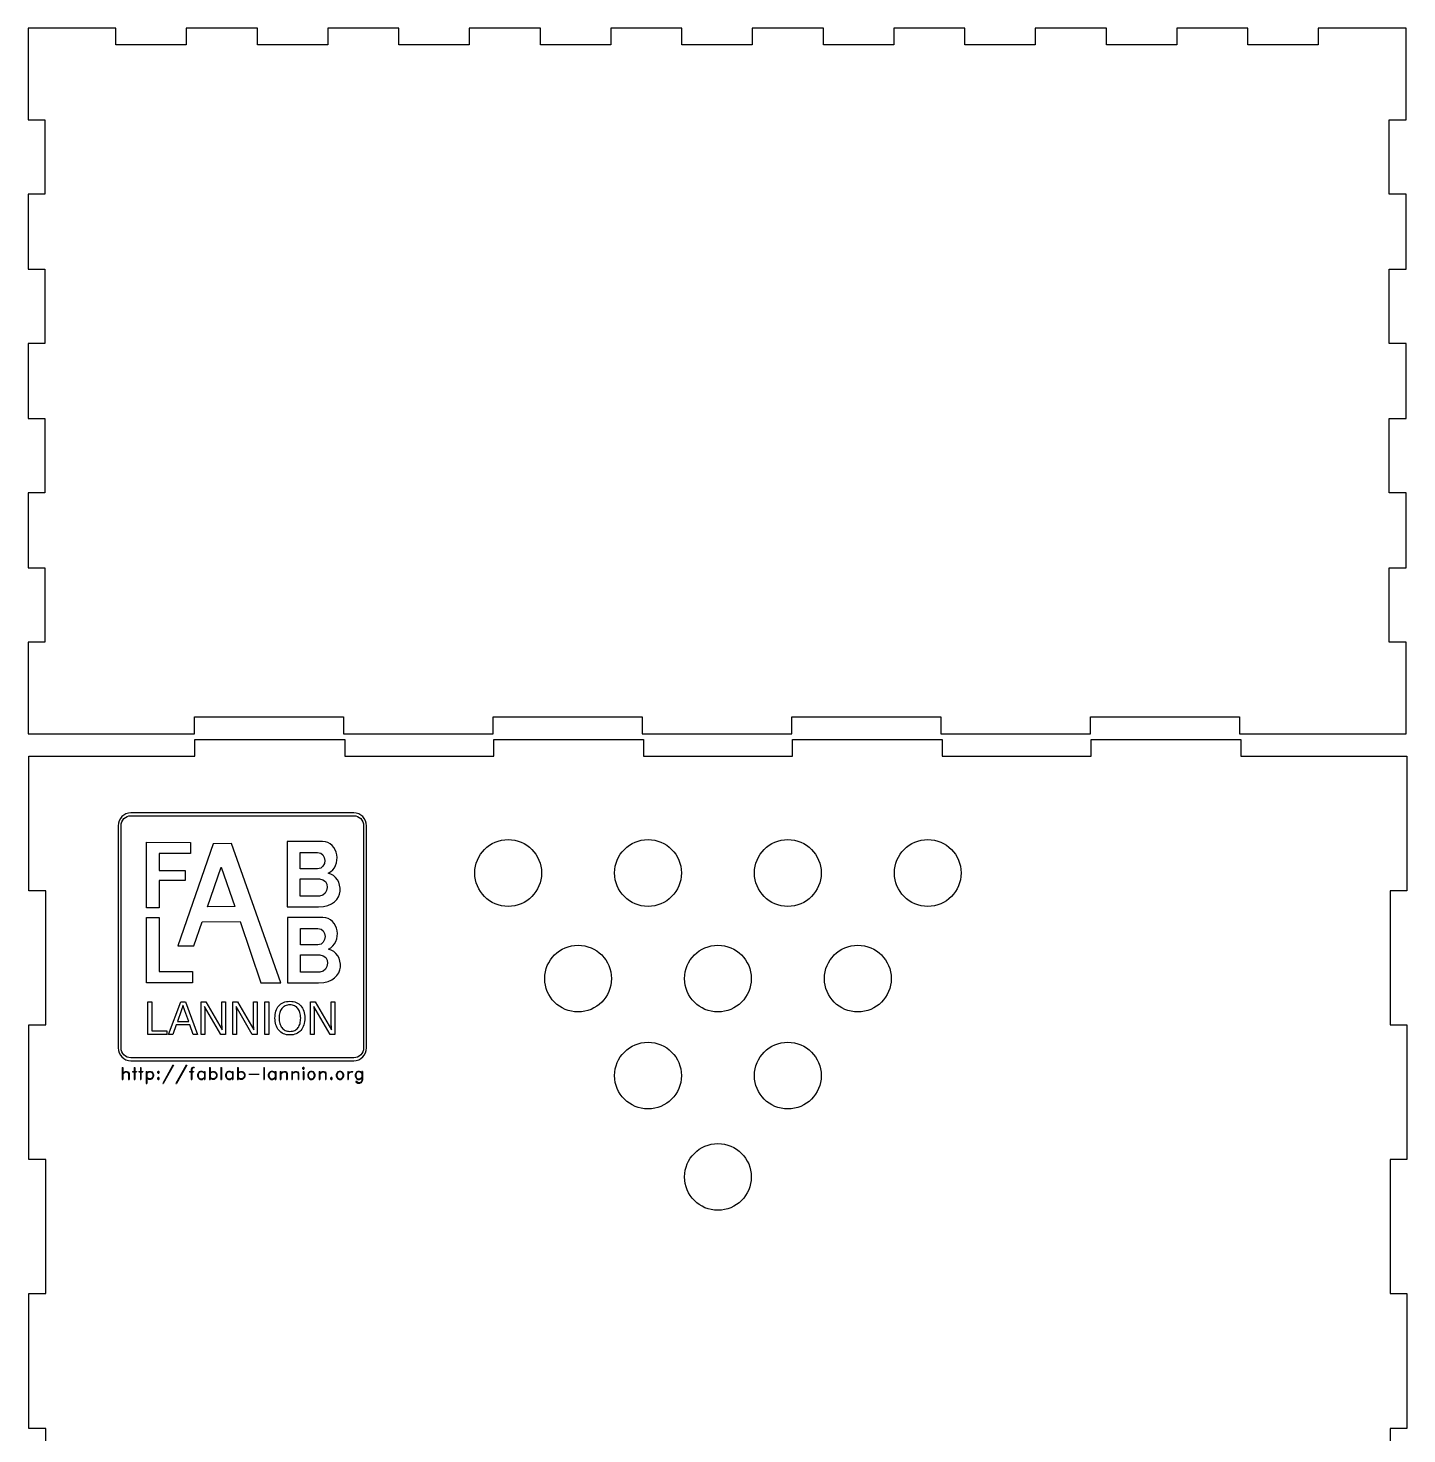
# Model space of a CAD drawing. Extents: x 15 to 1272, y 33 to 870.
# Drawn here: x 861.6 to 1271.8, y 449.9 to 868.3 of the extents above; entities that cross this region are included whole.
import ezdxf

# ---------------------------------------------------------------- set-up
doc = ezdxf.new("R2010")
doc.units = 0
doc.layers.add('Decoration', color=7, linetype='CONTINUOUS')
doc.layers.add('Plan', color=7, linetype='CONTINUOUS')

msp = doc.modelspace()

# ---------------------------------------------------------------- linework, layer by layer
at = {"layer": 'Decoration', "color": 1}
for p, q in [((958.455256, 634.706059), (892.181294, 634.706059)), ((892.181294, 633.862158), (958.455256, 633.862158)), ((892.181294, 633.862158), (892.181294, 633.862158)), ((888.375301, 630.900059), (888.375301, 564.765765)), ((889.219203, 564.765765), (889.219203, 630.900059)), ((961.417206, 630.900059), (961.417206, 564.765765)), ((962.261192, 564.765765), (962.261192, 630.900059)), ((896.78033, 625.956464), (909.852976, 625.937584)), ((896.78033, 606.473728), (896.78033, 625.956464)), ((916.646941, 625.541585), (906.153975, 595.131726)), ((909.852976, 625.937584), (909.862847, 622.601209)), ((922.117028, 625.5547), (916.646941, 625.541585)), ((922.117028, 625.551235), (922.117028, 625.5547)), ((936.803873, 584.128819), (922.117028, 625.551235)), ((938.678591, 626.219546), (938.702297, 606.74675)), ((949.149317, 626.21874), (938.678591, 626.219546)), ((900.586937, 622.62009), (900.577066, 617.610932)), ((909.862847, 622.601209), (900.586937, 622.62009)), ((942.497479, 622.949967), (947.704565, 622.953249)), ((942.497479, 618.081793), (942.497479, 622.949967)), ((900.577066, 617.610932), (908.321187, 617.601079)), ((908.321187, 617.601079), (908.321187, 614.537306)), ((914.979233, 606.792367), (919.021812, 618.508905)), ((919.021812, 618.508992), (923.080817, 606.812066)), ((919.021812, 618.508905), (919.021812, 618.508992)), ((942.494206, 609.960445), (942.513962, 615.08186)), ((947.704565, 618.081793), (942.497479, 618.081793)), ((942.513962, 615.08186), (948.30646, 615.08186)), ((908.321187, 614.537306), (900.586492, 614.537306)), ((900.586492, 614.537306), (900.586492, 606.473728)), ((923.080817, 606.812066), (914.979233, 606.792367)), ((938.702297, 606.74675), (947.932205, 606.755788)), ((948.30646, 609.960445), (942.494206, 609.960445)), ((896.770459, 603.598454), (900.529857, 603.598454)), ((896.77997, 584.153725), (896.770459, 603.598454)), ((900.586492, 606.473728), (896.78033, 606.473728)), ((900.529857, 603.598454), (900.529857, 587.47122)), ((949.2407, 603.608324), (938.77099, 603.6083)), ((938.77099, 603.6083), (938.793849, 584.135409)), ((910.88735, 595.131726), (913.38383, 602.322194)), ((913.38383, 602.322194), (924.630103, 602.348441)), ((924.630103, 602.348441), (930.791043, 584.13869)), ((942.58988, 600.338722), (947.796795, 600.342004)), ((942.58988, 595.470526), (942.58988, 600.338722)), ((906.153975, 595.131726), (910.88735, 595.131726)), ((947.796795, 595.470526), (942.58988, 595.470526)), ((942.586606, 587.349187), (942.606305, 592.470702)), ((942.606305, 592.470702), (948.39886, 592.470702)), ((900.529857, 587.47122), (910.491794, 587.47122)), ((910.491794, 587.47122), (910.491794, 584.153725)), ((948.39886, 587.349187), (942.586606, 587.349187)), ((910.491794, 584.153725), (896.77997, 584.153725)), ((930.791043, 584.13869), (936.803873, 584.128819)), ((938.793849, 584.135409), (948.023589, 584.14528)), ((897.148771, 568.746227), (897.148771, 578.487353)), ((897.148771, 578.487353), (898.361933, 578.487353)), ((898.361933, 578.487353), (898.361933, 569.824739)), ((903.348122, 568.746227), (907.0005, 578.487353)), ((907.0005, 578.487353), (908.378874, 578.487353)), ((908.378874, 578.487353), (911.974046, 568.746227)), ((913.079822, 568.746227), (913.079822, 578.487353)), ((913.079822, 578.487353), (914.489915, 578.487353)), ((914.489915, 578.487353), (919.330111, 570.135804)), ((919.25456, 572.099253), (919.25456, 578.487353)), ((919.25456, 578.487353), (920.347015, 578.487353)), ((920.347015, 578.487353), (920.347015, 568.746227)), ((922.480701, 568.746227), (922.480701, 578.487353)), ((922.480701, 578.487353), (923.890825, 578.487353)), ((923.890825, 578.487353), (928.730936, 570.135804)), ((928.655384, 572.099253), (928.655384, 578.487353)), ((928.655384, 578.487353), (929.747922, 578.487353)), ((929.747922, 578.487353), (929.747922, 568.746227)), ((932.014223, 568.746227), (932.014223, 578.487353)), ((932.014223, 578.487353), (933.227383, 578.487353)), ((933.227383, 578.487353), (933.227383, 568.746227)), ((945.601557, 568.746227), (945.601557, 578.487353)), ((945.601557, 578.487353), (947.011652, 578.487353)), ((947.011652, 578.487353), (951.851707, 570.135804)), ((951.776128, 572.099253), (951.776128, 578.487353)), ((951.776128, 578.487353), (952.868667, 578.487353)), ((952.868667, 578.487353), (952.868667, 568.746227)), ((907.145421, 575.825573), (906.002083, 572.624609)), ((909.349549, 572.624609), (908.199888, 575.839375)), ((908.199888, 575.839375), (908.201045, 575.839375)), ((918.884935, 568.746227), (914.095538, 577.042262)), ((914.159717, 575.217188), (914.159717, 568.746227)), ((928.285671, 568.746227), (923.496361, 577.042262)), ((923.56054, 575.217188), (923.56054, 568.746227)), ((942.679006, 573.661663), (942.679006, 573.661663)), ((943.917594, 573.661663), (943.917594, 573.661663)), ((951.406445, 568.746227), (946.617106, 577.042262)), ((946.681283, 575.217188), (946.681283, 568.746227)), ((898.361933, 569.824739), (902.884487, 569.824739)), ((902.884487, 569.824739), (902.884487, 568.746227)), ((905.634799, 571.594498), (904.605929, 568.746227)), ((909.712741, 571.594498), (905.634799, 571.594498)), ((906.002083, 572.624609), (909.349549, 572.624609)), ((910.735373, 568.746227), (909.712741, 571.594498)), ((902.884487, 568.746227), (897.148771, 568.746227)), ((904.605929, 568.746227), (903.348122, 568.746227)), ((911.974046, 568.746227), (910.735373, 568.746227)), ((914.159717, 568.746227), (913.079822, 568.746227)), ((918.886119, 568.746227), (918.884935, 568.746227)), ((920.347015, 568.746227), (918.886119, 568.746227)), ((923.56054, 568.746227), (922.480701, 568.746227)), ((928.286942, 568.746227), (928.285671, 568.746227)), ((929.747922, 568.746227), (928.286942, 568.746227)), ((933.227383, 568.746227), (932.014223, 568.746227)), ((946.681283, 568.746227), (945.601557, 568.746227)), ((951.407659, 568.746227), (951.406445, 568.746227)), ((952.868667, 568.746227), (951.407659, 568.746227)), ((958.455256, 561.80373), (892.181294, 561.80373)), ((892.181294, 560.959913), (958.455256, 560.959913)), ((889.555983, 558.972068), (889.555983, 555.404336)), ((889.555983, 558.972068), (889.725875, 558.972068)), ((889.725875, 558.972068), (889.725875, 555.404336)), ((889.725875, 557.103256), (890.235551, 557.612932)), ((889.725875, 557.103256), (890.235551, 557.44304)), ((890.235551, 557.612932), (890.575335, 557.782824)), ((890.235551, 557.44304), (890.575335, 557.612932)), ((890.575335, 557.782824), (891.085011, 557.782824)), ((890.575335, 557.612932), (890.915119, 557.612932)), ((890.915119, 557.612932), (891.254903, 557.44304)), ((891.085011, 557.782824), (891.424795, 557.612932)), ((891.254903, 557.44304), (891.424795, 557.103256)), ((891.424795, 557.612932), (891.594687, 557.103256)), ((891.424795, 557.103256), (891.424795, 555.404336)), ((891.594687, 557.103256), (891.594687, 555.404336)), ((892.614039, 557.782824), (893.803283, 557.782824)), ((892.614039, 557.782824), (892.614039, 557.612932)), ((892.614039, 557.612932), (893.803283, 557.612932)), ((893.123715, 558.972068), (893.123715, 555.404336)), ((893.123715, 558.972068), (893.293607, 558.972068)), ((893.293607, 558.972068), (893.293607, 555.404336)), ((893.803283, 557.782824), (893.803283, 557.612932)), ((894.482851, 557.782824), (895.672095, 557.782824)), ((894.482851, 557.782824), (894.482851, 557.612932)), ((894.482851, 557.612932), (895.672095, 557.612932)), ((894.992527, 558.972068), (894.992527, 555.404336)), ((894.992527, 558.972068), (895.162419, 558.972068)), ((895.162419, 558.972068), (895.162419, 555.404336)), ((895.672095, 557.782824), (895.672095, 557.612932)), ((896.691447, 557.782824), (896.691447, 554.215092)), ((896.691447, 557.782824), (896.861339, 557.782824)), ((896.861339, 557.782824), (896.861339, 554.215092)), ((896.861339, 557.273148), (897.201123, 557.612932)), ((896.861339, 557.273148), (897.540907, 557.612932)), ((897.201123, 557.612932), (897.540907, 557.782824)), ((897.540907, 557.782824), (898.050583, 557.782824)), ((897.540907, 557.612932), (898.050583, 557.612932)), ((898.050583, 557.782824), (898.390367, 557.612932)), ((898.050583, 557.612932), (898.390367, 557.44304)), ((898.390367, 557.612932), (898.730151, 557.273148)), ((898.390367, 557.44304), (898.560259, 557.273148)), ((898.560259, 557.273148), (898.730151, 556.763472)), ((898.730151, 557.273148), (898.900043, 556.763472)), ((898.730151, 556.763472), (898.730151, 556.423688)), ((898.900043, 556.763472), (898.900043, 556.423688)), ((900.25918, 557.782824), (900.089287, 557.612932)), ((900.089287, 557.612932), (900.089287, 557.44304)), ((900.089287, 557.44304), (900.25918, 557.273148)), ((900.429072, 557.782824), (900.25918, 557.782824)), ((900.25918, 557.612932), (900.25918, 557.44304)), ((900.429072, 557.612932), (900.25918, 557.612932)), ((900.25918, 557.44304), (900.429072, 557.44304)), ((900.25918, 557.273148), (900.429072, 557.273148)), ((900.598964, 557.612932), (900.429072, 557.782824)), ((900.429072, 557.44304), (900.429072, 557.612932)), ((900.429072, 557.273148), (900.598964, 557.44304)), ((900.598964, 557.44304), (900.598964, 557.612932)), ((904.676372, 559.651636), (901.618316, 554.215092)), ((904.846264, 559.651636), (901.788208, 554.215092)), ((904.676372, 559.651636), (904.846264, 559.651636)), ((908.583888, 559.651636), (905.525832, 554.215092)), ((908.75378, 559.651636), (905.695724, 554.215092)), ((908.583888, 559.651636), (908.75378, 559.651636)), ((909.60324, 557.782824), (910.792484, 557.782824)), ((909.60324, 557.782824), (909.60324, 557.612932)), ((909.60324, 557.612932), (910.792484, 557.612932)), ((910.282808, 558.802176), (910.112916, 558.2925)), ((910.112916, 558.2925), (910.112916, 555.404336)), ((910.622592, 558.972068), (910.282808, 558.802176)), ((910.622592, 558.802176), (910.282808, 558.632284)), ((910.4527, 558.802176), (910.282808, 558.2925)), ((910.282808, 558.2925), (910.282808, 555.404336)), ((910.962376, 558.972068), (910.622592, 558.972068)), ((910.962376, 558.802176), (910.622592, 558.802176)), ((910.792484, 557.782824), (910.792484, 557.612932)), ((910.962376, 558.972068), (910.962376, 558.802176)), ((912.15162, 557.273148), (911.981728, 556.763472)), ((911.981728, 556.763472), (911.981728, 556.423688)), ((912.491404, 557.612932), (912.15162, 557.273148)), ((912.321512, 557.273148), (912.15162, 556.763472)), ((912.15162, 556.763472), (912.15162, 556.423688)), ((912.491404, 557.44304), (912.321512, 557.273148)), ((912.831188, 557.782824), (912.491404, 557.612932)), ((912.831188, 557.612932), (912.491404, 557.44304)), ((913.340864, 557.782824), (912.831188, 557.782824)), ((913.340864, 557.612932), (912.831188, 557.612932)), ((913.680648, 557.612932), (913.340864, 557.782824)), ((914.020432, 557.273148), (913.340864, 557.612932)), ((914.020432, 557.273148), (913.680648, 557.612932)), ((914.020432, 557.782824), (914.020432, 555.404336)), ((914.020432, 557.782824), (914.190324, 557.782824)), ((914.190324, 557.782824), (914.190324, 555.404336)), ((915.54946, 558.972068), (915.54946, 555.404336)), ((915.54946, 558.972068), (915.719352, 558.972068)), ((915.719352, 558.972068), (915.719352, 555.404336)), ((915.719352, 557.273148), (916.059136, 557.612932)), ((915.719352, 557.273148), (916.39892, 557.612932)), ((916.059136, 557.612932), (916.39892, 557.782824)), ((916.39892, 557.782824), (916.908596, 557.782824)), ((916.39892, 557.612932), (916.908596, 557.612932)), ((916.908596, 557.782824), (917.24838, 557.612932)), ((916.908596, 557.612932), (917.24838, 557.44304)), ((917.24838, 557.612932), (917.588164, 557.273148)), ((917.24838, 557.44304), (917.418272, 557.273148)), ((917.418272, 557.273148), (917.588164, 556.763472)), ((917.588164, 557.273148), (917.758056, 556.763472)), ((917.588164, 556.763472), (917.588164, 556.423688)), ((917.758056, 556.763472), (917.758056, 556.423688)), ((918.947301, 558.972068), (918.947301, 555.404336)), ((918.947301, 558.972068), (919.117193, 558.972068)), ((919.117193, 558.972068), (919.117193, 555.404336)), ((920.476329, 557.273148), (920.306437, 556.763472)), ((920.306437, 556.763472), (920.306437, 556.423688)), ((920.816113, 557.612932), (920.476329, 557.273148)), ((920.646221, 557.273148), (920.476329, 556.763472)), ((920.476329, 556.763472), (920.476329, 556.423688)), ((920.816113, 557.44304), (920.646221, 557.273148)), ((921.155897, 557.782824), (920.816113, 557.612932)), ((921.155897, 557.612932), (920.816113, 557.44304)), ((921.665573, 557.782824), (921.155897, 557.782824)), ((921.665573, 557.612932), (921.155897, 557.612932)), ((922.005357, 557.612932), (921.665573, 557.782824)), ((922.345141, 557.273148), (921.665573, 557.612932)), ((922.345141, 557.273148), (922.005357, 557.612932)), ((922.345141, 557.782824), (922.345141, 555.404336)), ((922.345141, 557.782824), (922.515033, 557.782824)), ((922.515033, 557.782824), (922.515033, 555.404336)), ((923.874169, 558.972068), (923.874169, 555.404336)), ((923.874169, 558.972068), (924.044061, 558.972068)), ((924.044061, 558.972068), (924.044061, 555.404336)), ((924.044061, 557.273148), (924.383845, 557.612932)), ((924.044061, 557.273148), (924.723629, 557.612932)), ((924.383845, 557.612932), (924.723629, 557.782824)), ((924.723629, 557.782824), (925.233305, 557.782824)), ((924.723629, 557.612932), (925.233305, 557.612932)), ((925.233305, 557.782824), (925.573089, 557.612932)), ((925.233305, 557.612932), (925.573089, 557.44304)), ((925.573089, 557.612932), (925.912873, 557.273148)), ((925.573089, 557.44304), (925.742981, 557.273148)), ((925.742981, 557.273148), (925.912873, 556.763472)), ((925.912873, 557.273148), (926.082765, 556.763472)), ((925.912873, 556.763472), (925.912873, 556.423688)), ((926.082765, 556.763472), (926.082765, 556.423688)), ((927.272009, 556.933364), (930.330065, 556.933364)), ((931.689201, 558.972068), (931.689201, 555.404336)), ((931.689201, 558.972068), (931.859093, 558.972068)), ((931.859093, 558.972068), (931.859093, 555.404336)), ((933.218229, 557.273148), (933.048337, 556.763472)), ((933.048337, 556.763472), (933.048337, 556.423688)), ((933.558013, 557.612932), (933.218229, 557.273148)), ((933.388121, 557.273148), (933.218229, 556.763472)), ((933.218229, 556.763472), (933.218229, 556.423688)), ((933.558013, 557.44304), (933.388121, 557.273148)), ((933.897797, 557.782824), (933.558013, 557.612932)), ((933.897797, 557.612932), (933.558013, 557.44304)), ((934.407473, 557.782824), (933.897797, 557.782824)), ((934.407473, 557.612932), (933.897797, 557.612932)), ((934.747257, 557.612932), (934.407473, 557.782824)), ((935.087041, 557.273148), (934.407473, 557.612932)), ((935.087041, 557.273148), (934.747257, 557.612932)), ((935.087041, 557.782824), (935.087041, 555.404336)), ((935.087041, 557.782824), (935.256933, 557.782824)), ((935.256933, 557.782824), (935.256933, 555.404336)), ((936.616069, 557.782824), (936.616069, 555.404336)), ((936.616069, 557.782824), (936.785961, 557.782824)), ((936.785961, 557.782824), (936.785961, 555.404336)), ((936.785961, 557.103256), (937.295637, 557.612932)), ((936.785961, 557.103256), (937.295637, 557.44304)), ((937.295637, 557.612932), (937.635422, 557.782824)), ((937.295637, 557.44304), (937.635422, 557.612932)), ((937.635422, 557.782824), (938.145098, 557.782824)), ((937.635422, 557.612932), (937.975206, 557.612932)), ((937.975206, 557.612932), (938.31499, 557.44304)), ((938.145098, 557.782824), (938.484882, 557.612932)), ((938.31499, 557.44304), (938.484882, 557.103256)), ((938.484882, 557.612932), (938.654774, 557.103256)), ((938.484882, 557.103256), (938.484882, 555.404336)), ((938.654774, 557.103256), (938.654774, 555.404336)), ((940.01391, 557.782824), (940.01391, 555.404336)), ((940.01391, 557.782824), (940.183802, 557.782824)), ((940.183802, 557.782824), (940.183802, 555.404336)), ((940.183802, 557.103256), (940.693478, 557.612932)), ((940.183802, 557.103256), (940.693478, 557.44304)), ((940.693478, 557.612932), (941.033262, 557.782824)), ((940.693478, 557.44304), (941.033262, 557.612932)), ((941.033262, 557.782824), (941.542938, 557.782824)), ((941.033262, 557.612932), (941.373046, 557.612932)), ((941.373046, 557.612932), (941.71283, 557.44304)), ((941.542938, 557.782824), (941.882722, 557.612932)), ((941.71283, 557.44304), (941.882722, 557.103256)), ((941.882722, 557.612932), (942.052614, 557.103256)), ((941.882722, 557.103256), (941.882722, 555.404336)), ((942.052614, 557.103256), (942.052614, 555.404336)), ((943.41175, 558.972068), (943.241858, 558.802176)), ((943.241858, 558.802176), (943.241858, 558.632284)), ((943.241858, 558.632284), (943.41175, 558.462392)), ((943.581642, 558.972068), (943.41175, 558.972068)), ((943.41175, 558.802176), (943.41175, 558.632284)), ((943.581642, 558.802176), (943.41175, 558.802176)), ((943.41175, 558.632284), (943.581642, 558.632284)), ((943.41175, 558.462392), (943.581642, 558.462392)), ((943.41175, 557.782824), (943.41175, 555.404336)), ((943.41175, 557.782824), (943.581642, 557.782824)), ((943.751534, 558.802176), (943.581642, 558.972068)), ((943.581642, 558.632284), (943.581642, 558.802176)), ((943.581642, 558.462392), (943.751534, 558.632284)), ((943.581642, 557.782824), (943.581642, 555.404336)), ((943.751534, 558.632284), (943.751534, 558.802176)), ((944.940778, 557.273148), (944.770886, 556.763472)), ((944.770886, 556.763472), (944.770886, 556.423688)), ((945.280562, 557.612932), (944.940778, 557.273148)), ((945.11067, 557.273148), (944.940778, 556.763472)), ((944.940778, 556.763472), (944.940778, 556.423688)), ((945.280562, 557.44304), (945.11067, 557.273148)), ((945.620346, 557.782824), (945.280562, 557.612932)), ((945.620346, 557.612932), (945.280562, 557.44304)), ((946.130022, 557.782824), (945.620346, 557.782824)), ((946.130022, 557.612932), (945.620346, 557.612932)), ((946.469806, 557.612932), (946.130022, 557.782824)), ((946.469806, 557.44304), (946.130022, 557.612932)), ((946.80959, 557.273148), (946.469806, 557.612932)), ((946.639698, 557.273148), (946.469806, 557.44304)), ((946.80959, 556.763472), (946.639698, 557.273148)), ((946.979482, 556.763472), (946.80959, 557.273148)), ((946.80959, 556.423688), (946.80959, 556.763472)), ((946.979482, 556.423688), (946.979482, 556.763472)), ((948.168726, 557.782824), (948.168726, 555.404336)), ((948.168726, 557.782824), (948.338618, 557.782824)), ((948.338618, 557.782824), (948.338618, 555.404336)), ((948.338618, 557.103256), (948.848294, 557.612932)), ((948.338618, 557.103256), (948.848294, 557.44304)), ((948.848294, 557.612932), (949.188078, 557.782824)), ((948.848294, 557.44304), (949.188078, 557.612932)), ((949.188078, 557.782824), (949.697754, 557.782824)), ((949.188078, 557.612932), (949.527862, 557.612932)), ((949.527862, 557.612932), (949.867646, 557.44304)), ((949.697754, 557.782824), (950.037538, 557.612932)), ((949.867646, 557.44304), (950.037538, 557.103256)), ((950.037538, 557.612932), (950.20743, 557.103256)), ((950.037538, 557.103256), (950.037538, 555.404336)), ((950.20743, 557.103256), (950.20743, 555.404336)), ((953.435378, 557.273148), (953.265486, 556.763472)), ((953.265486, 556.763472), (953.265486, 556.423688)), ((953.775162, 557.612932), (953.435378, 557.273148)), ((953.60527, 557.273148), (953.435378, 556.763472)), ((953.435378, 556.763472), (953.435378, 556.423688)), ((953.775162, 557.44304), (953.60527, 557.273148)), ((954.114946, 557.782824), (953.775162, 557.612932)), ((954.114946, 557.612932), (953.775162, 557.44304)), ((954.624622, 557.782824), (954.114946, 557.782824)), ((954.624622, 557.612932), (954.114946, 557.612932)), ((954.964406, 557.612932), (954.624622, 557.782824)), ((954.964406, 557.44304), (954.624622, 557.612932)), ((955.30419, 557.273148), (954.964406, 557.612932)), ((955.134298, 557.273148), (954.964406, 557.44304)), ((955.30419, 556.763472), (955.134298, 557.273148)), ((955.474082, 556.763472), (955.30419, 557.273148)), ((955.30419, 556.423688), (955.30419, 556.763472)), ((955.474082, 556.423688), (955.474082, 556.763472)), ((956.663327, 557.782824), (956.663327, 555.404336)), ((956.663327, 557.782824), (956.833219, 557.782824)), ((956.833219, 557.782824), (956.833219, 555.404336)), ((956.833219, 556.763472), (957.003111, 557.273148)), ((956.833219, 556.763472), (957.003111, 557.103256)), ((957.003111, 557.273148), (957.342895, 557.612932)), ((957.003111, 557.103256), (957.342895, 557.44304)), ((957.342895, 557.612932), (957.682679, 557.782824)), ((957.342895, 557.44304), (957.682679, 557.612932)), ((957.682679, 557.782824), (958.192355, 557.782824)), ((957.682679, 557.612932), (958.192355, 557.612932)), ((958.192355, 557.612932), (958.192355, 557.782824)), ((959.041815, 557.273148), (958.871923, 556.763472)), ((958.871923, 556.763472), (958.871923, 556.423688)), ((959.381599, 557.612932), (959.041815, 557.273148)), ((959.211707, 557.273148), (959.041815, 556.763472)), ((959.041815, 556.763472), (959.041815, 556.423688)), ((959.381599, 557.44304), (959.211707, 557.273148)), ((959.721383, 557.782824), (959.381599, 557.612932)), ((959.721383, 557.612932), (959.381599, 557.44304)), ((960.231059, 557.782824), (959.721383, 557.782824)), ((960.231059, 557.612932), (959.721383, 557.612932)), ((960.570843, 557.612932), (960.231059, 557.782824)), ((960.910627, 557.273148), (960.231059, 557.612932)), ((960.910627, 557.273148), (960.570843, 557.612932)), ((961.080519, 557.782824), (960.910627, 557.782824)), ((960.910627, 557.782824), (960.910627, 555.234444)), ((961.080519, 557.782824), (961.080519, 555.234444)), ((889.555983, 555.404336), (889.725875, 555.404336)), ((891.424795, 555.404336), (891.594687, 555.404336)), ((893.123715, 555.404336), (893.293607, 555.404336)), ((894.992527, 555.404336), (895.162419, 555.404336)), ((896.691447, 554.215092), (896.861339, 554.215092)), ((897.201123, 555.574228), (896.861339, 555.914012)), ((897.540907, 555.574228), (896.861339, 555.914012)), ((897.540907, 555.404336), (897.201123, 555.574228)), ((898.050583, 555.574228), (897.540907, 555.574228)), ((898.050583, 555.404336), (897.540907, 555.404336)), ((898.390367, 555.74412), (898.050583, 555.574228)), ((898.390367, 555.574228), (898.050583, 555.404336)), ((898.730151, 555.914012), (898.390367, 555.574228)), ((898.560259, 555.914012), (898.390367, 555.74412)), ((898.730151, 556.423688), (898.560259, 555.914012)), ((898.900043, 556.423688), (898.730151, 555.914012)), ((900.25918, 555.914012), (900.089287, 555.74412)), ((900.089287, 555.74412), (900.089287, 555.574228)), ((900.089287, 555.574228), (900.25918, 555.404336)), ((900.429072, 555.914012), (900.25918, 555.914012)), ((900.25918, 555.74412), (900.25918, 555.574228)), ((900.429072, 555.74412), (900.25918, 555.74412)), ((900.25918, 555.574228), (900.429072, 555.574228)), ((900.25918, 555.404336), (900.429072, 555.404336)), ((900.598964, 555.74412), (900.429072, 555.914012)), ((900.429072, 555.574228), (900.429072, 555.74412)), ((900.429072, 555.404336), (900.598964, 555.574228)), ((900.598964, 555.574228), (900.598964, 555.74412)), ((901.618316, 554.215092), (901.788208, 554.215092)), ((905.525832, 554.215092), (905.695724, 554.215092)), ((910.112916, 555.404336), (910.282808, 555.404336)), ((911.981728, 556.423688), (912.15162, 555.914012)), ((912.15162, 556.423688), (912.321512, 555.914012)), ((912.15162, 555.914012), (912.491404, 555.574228)), ((912.321512, 555.914012), (912.491404, 555.74412)), ((912.491404, 555.74412), (912.831188, 555.574228)), ((912.491404, 555.574228), (912.831188, 555.404336)), ((912.831188, 555.574228), (913.340864, 555.574228)), ((912.831188, 555.404336), (913.340864, 555.404336)), ((913.340864, 555.574228), (914.020432, 555.914012)), ((913.340864, 555.404336), (913.680648, 555.574228)), ((913.680648, 555.574228), (914.020432, 555.914012)), ((914.020432, 555.404336), (914.190324, 555.404336)), ((915.54946, 555.404336), (915.719352, 555.404336)), ((916.059136, 555.574228), (915.719352, 555.914012)), ((916.39892, 555.574228), (915.719352, 555.914012)), ((916.39892, 555.404336), (916.059136, 555.574228)), ((916.908596, 555.574228), (916.39892, 555.574228)), ((916.908596, 555.404336), (916.39892, 555.404336)), ((917.24838, 555.74412), (916.908596, 555.574228)), ((917.24838, 555.574228), (916.908596, 555.404336)), ((917.588164, 555.914012), (917.24838, 555.574228)), ((917.418272, 555.914012), (917.24838, 555.74412)), ((917.588164, 556.423688), (917.418272, 555.914012)), ((917.758056, 556.423688), (917.588164, 555.914012)), ((918.947301, 555.404336), (919.117193, 555.404336)), ((920.306437, 556.423688), (920.476329, 555.914012)), ((920.476329, 556.423688), (920.646221, 555.914012)), ((920.476329, 555.914012), (920.816113, 555.574228)), ((920.646221, 555.914012), (920.816113, 555.74412)), ((920.816113, 555.74412), (921.155897, 555.574228)), ((920.816113, 555.574228), (921.155897, 555.404336)), ((921.155897, 555.574228), (921.665573, 555.574228)), ((921.155897, 555.404336), (921.665573, 555.404336)), ((921.665573, 555.574228), (922.345141, 555.914012)), ((921.665573, 555.404336), (922.005357, 555.574228)), ((922.005357, 555.574228), (922.345141, 555.914012)), ((922.345141, 555.404336), (922.515033, 555.404336)), ((923.874169, 555.404336), (924.044061, 555.404336)), ((924.383845, 555.574228), (924.044061, 555.914012)), ((924.723629, 555.574228), (924.044061, 555.914012)), ((924.723629, 555.404336), (924.383845, 555.574228)), ((925.233305, 555.574228), (924.723629, 555.574228)), ((925.233305, 555.404336), (924.723629, 555.404336)), ((925.573089, 555.74412), (925.233305, 555.574228)), ((925.573089, 555.574228), (925.233305, 555.404336)), ((925.912873, 555.914012), (925.573089, 555.574228)), ((925.742981, 555.914012), (925.573089, 555.74412)), ((925.912873, 556.423688), (925.742981, 555.914012)), ((926.082765, 556.423688), (925.912873, 555.914012)), ((931.689201, 555.404336), (931.859093, 555.404336)), ((933.048337, 556.423688), (933.218229, 555.914012)), ((933.218229, 556.423688), (933.388121, 555.914012)), ((933.218229, 555.914012), (933.558013, 555.574228)), ((933.388121, 555.914012), (933.558013, 555.74412)), ((933.558013, 555.74412), (933.897797, 555.574228)), ((933.558013, 555.574228), (933.897797, 555.404336)), ((933.897797, 555.574228), (934.407473, 555.574228)), ((933.897797, 555.404336), (934.407473, 555.404336)), ((934.407473, 555.574228), (935.087041, 555.914012)), ((934.407473, 555.404336), (934.747257, 555.574228)), ((934.747257, 555.574228), (935.087041, 555.914012)), ((935.087041, 555.404336), (935.256933, 555.404336)), ((936.616069, 555.404336), (936.785961, 555.404336)), ((938.484882, 555.404336), (938.654774, 555.404336)), ((940.01391, 555.404336), (940.183802, 555.404336)), ((941.882722, 555.404336), (942.052614, 555.404336)), ((943.41175, 555.404336), (943.581642, 555.404336)), ((944.770886, 556.423688), (944.940778, 555.914012)), ((944.940778, 556.423688), (945.11067, 555.914012)), ((944.940778, 555.914012), (945.280562, 555.574228)), ((945.11067, 555.914012), (945.280562, 555.74412)), ((945.280562, 555.74412), (945.620346, 555.574228)), ((945.280562, 555.574228), (945.620346, 555.404336)), ((945.620346, 555.574228), (946.130022, 555.574228)), ((945.620346, 555.404336), (946.130022, 555.404336)), ((946.130022, 555.574228), (946.469806, 555.74412)), ((946.130022, 555.404336), (946.469806, 555.574228)), ((946.469806, 555.574228), (946.80959, 555.914012)), ((946.469806, 555.74412), (946.639698, 555.914012)), ((946.639698, 555.914012), (946.80959, 556.423688)), ((946.80959, 555.914012), (946.979482, 556.423688)), ((948.168726, 555.404336), (948.338618, 555.404336)), ((950.037538, 555.404336), (950.20743, 555.404336)), ((951.736458, 555.914012), (951.566566, 555.74412)), ((951.566566, 555.74412), (951.566566, 555.574228)), ((951.566566, 555.574228), (951.736458, 555.404336)), ((951.90635, 555.914012), (951.736458, 555.914012)), ((951.736458, 555.74412), (951.736458, 555.574228)), ((951.90635, 555.74412), (951.736458, 555.74412)), ((951.736458, 555.574228), (951.90635, 555.574228)), ((951.736458, 555.404336), (951.90635, 555.404336)), ((952.076242, 555.74412), (951.90635, 555.914012)), ((951.90635, 555.574228), (951.90635, 555.74412)), ((951.90635, 555.404336), (952.076242, 555.574228)), ((952.076242, 555.574228), (952.076242, 555.74412)), ((953.265486, 556.423688), (953.435378, 555.914012)), ((953.435378, 556.423688), (953.60527, 555.914012)), ((953.435378, 555.914012), (953.775162, 555.574228)), ((953.60527, 555.914012), (953.775162, 555.74412)), ((953.775162, 555.74412), (954.114946, 555.574228)), ((953.775162, 555.574228), (954.114946, 555.404336)), ((954.114946, 555.574228), (954.624622, 555.574228)), ((954.114946, 555.404336), (954.624622, 555.404336)), ((954.624622, 555.574228), (954.964406, 555.74412)), ((954.624622, 555.404336), (954.964406, 555.574228)), ((954.964406, 555.574228), (955.30419, 555.914012)), ((954.964406, 555.74412), (955.134298, 555.914012)), ((955.134298, 555.914012), (955.30419, 556.423688)), ((955.30419, 555.914012), (955.474082, 556.423688)), ((956.663327, 555.404336), (956.833219, 555.404336)), ((958.871923, 556.423688), (959.041815, 555.914012)), ((959.041815, 556.423688), (959.211707, 555.914012)), ((959.041815, 555.914012), (959.381599, 555.574228)), ((959.381599, 554.724768), (959.041815, 554.724768)), ((959.381599, 554.384984), (959.041815, 554.724768)), ((959.211707, 555.914012), (959.381599, 555.74412)), ((959.381599, 555.74412), (959.721383, 555.574228)), ((959.381599, 555.574228), (959.721383, 555.404336)), ((959.551491, 554.554876), (959.381599, 554.724768)), ((959.721383, 554.215092), (959.381599, 554.384984)), ((959.891275, 554.384984), (959.551491, 554.554876)), ((959.721383, 555.574228), (960.231059, 555.574228)), ((959.721383, 555.404336), (960.231059, 555.404336)), ((960.231059, 554.215092), (959.721383, 554.215092)), ((960.231059, 554.384984), (959.891275, 554.384984)), ((960.231059, 555.574228), (960.910627, 555.914012)), ((960.231059, 555.404336), (960.570843, 555.574228)), ((960.570843, 554.554876), (960.231059, 554.384984)), ((960.570843, 554.384984), (960.231059, 554.215092)), ((960.570843, 555.574228), (960.910627, 555.914012)), ((960.740735, 554.724768), (960.570843, 554.554876)), ((960.910627, 554.724768), (960.570843, 554.384984)), ((960.910627, 555.234444), (960.740735, 554.724768)), ((961.080519, 555.234444), (960.910627, 554.724768))]:
    msp.add_line(p, q, dxfattribs=at)
for points in [[(892.181294, 634.706059), (890.080008, 634.706059), (888.375301, 633.001354), (888.375301, 630.900059)], [(889.219203, 630.900059), (889.219203, 632.548385), (890.532974, 633.862158), (892.181294, 633.862158)], [(962.261192, 630.900059), (962.261192, 633.001354), (960.556485, 634.706059), (958.455256, 634.706059)], [(958.455256, 633.862158), (960.103518, 633.862158), (961.417206, 632.548385), (961.417206, 630.900059)], [(950.849903, 616.738899), (955.101891, 618.750753), (954.066305, 626.134956), (949.149317, 626.21874)], [(947.704565, 622.953249), (950.55261, 622.944211), (950.578857, 618.098612), (947.704565, 618.081793)], [(947.932205, 606.755788), (956.570604, 606.84195), (955.571678, 615.851098), (950.849903, 616.738899)], [(948.30646, 615.08186), (951.411441, 614.911421), (951.219925, 610.201041), (948.30646, 609.960445)], [(950.941287, 594.128469), (955.19336, 596.140402), (954.157773, 603.524625), (949.2407, 603.608324)], [(947.796795, 600.342004), (950.644925, 600.332151), (950.671256, 595.487291), (947.796795, 595.470526)], [(948.023589, 584.14528), (956.662072, 584.231527), (955.663147, 593.240681), (950.941287, 594.128469)], [(948.39886, 592.470702), (951.503755, 592.300098), (951.312409, 587.589781), (948.39886, 587.349187)], [(907.672895, 577.491701), (907.664706, 577.468842), (907.645518, 577.404211), (907.615463, 577.298124)], [(907.724598, 577.298124), (907.695049, 577.404155), (907.677833, 577.468672), (907.672895, 577.491701)], [(936.187442, 577.284353), (936.564293, 577.71762), (937.027957, 578.049456), (937.578431, 578.279891)], [(937.578431, 578.279891), (938.133139, 578.514953), (938.768336, 578.6325), (939.484023, 578.6325)], [(939.484023, 577.553903), (938.950455, 577.553903), (938.48253, 577.461757), (938.080223, 577.277467)], [(939.484023, 578.6325), (940.195422, 578.6325), (940.826386, 578.514953), (941.376945, 578.279891)], [(940.862369, 577.277467), (940.464322, 577.461757), (940.004865, 577.553903), (939.484023, 577.553903)], [(941.376945, 578.279891), (941.931625, 578.044772), (942.395288, 577.71062), (942.767961, 577.277467)], [(907.329657, 576.385559), (907.270305, 576.196612), (907.208892, 576.00995), (907.145421, 575.825573)], [(907.494756, 576.90417), (907.448247, 576.747397), (907.393212, 576.574506), (907.329657, 576.385559)], [(907.615463, 577.298124), (907.585913, 577.19215), (907.545697, 577.060832), (907.494756, 576.90417)], [(907.845305, 576.910972), (907.798822, 577.067718), (907.758578, 577.196778), (907.724598, 577.298124)], [(908.004111, 576.399416), (907.944703, 576.58842), (907.891758, 576.758939), (907.845305, 576.910972)], [(908.201045, 575.839375), (908.133312, 576.023778), (908.067668, 576.210469), (908.004111, 576.399416)], [(914.095538, 577.042262), (914.103727, 576.816456), (914.114447, 576.592963), (914.127542, 576.371844)], [(914.127542, 576.371844), (914.135731, 576.182783), (914.142493, 575.982263), (914.147297, 575.770343)], [(914.147297, 575.770343), (914.155486, 575.562966), (914.159717, 575.378591), (914.159717, 575.217188)], [(923.496361, 577.042262), (923.50455, 576.816456), (923.51527, 576.592963), (923.528365, 576.371844)], [(923.528365, 576.371844), (923.536554, 576.182783), (923.543316, 575.982263), (923.548121, 575.770343)], [(923.548121, 575.770343), (923.556309, 575.562966), (923.56054, 575.378591), (923.56054, 575.217188)], [(935.037613, 573.661663), (935.037613, 574.422139), (935.135036, 575.10887), (935.329911, 575.721857)], [(935.317182, 571.636041), (935.130802, 572.253685), (935.037613, 572.928873), (935.037613, 573.661663)], [(935.329911, 575.721857), (935.524671, 576.334901), (935.810506, 576.855742), (936.187442, 577.284353)], [(936.466843, 575.258618), (936.335552, 574.779348), (936.269908, 574.24702), (936.269908, 573.661663)], [(936.269908, 573.661663), (936.269908, 573.076362), (936.337698, 572.539463), (936.47325, 572.050936)], [(937.070318, 576.489277), (936.803506, 576.148239), (936.602337, 575.738028), (936.466843, 575.258618)], [(938.080223, 577.277467), (937.678027, 577.09309), (937.341393, 576.830369), (937.070318, 576.489277)], [(941.859545, 576.489277), (941.592816, 576.830369), (941.260416, 577.09309), (940.862369, 577.277467)], [(942.469427, 575.258618), (942.333904, 575.738028), (942.13062, 576.148239), (941.859545, 576.489277)], [(942.679006, 573.661663), (942.679006, 574.24702), (942.609154, 574.779348), (942.469427, 575.258618)], [(942.48845, 572.064624), (942.615478, 572.553207), (942.679006, 573.085563), (942.679006, 573.661663)], [(942.767961, 577.277467), (943.144757, 576.844171), (943.430591, 576.321043), (943.625466, 575.708057)], [(943.917594, 573.661663), (943.917594, 572.901187), (943.815994, 572.209827), (943.612822, 571.587612)], [(943.625466, 575.708057), (943.820227, 575.095099), (943.917594, 574.412967), (943.917594, 573.661663)], [(946.617106, 577.042262), (946.625291, 576.816456), (946.636015, 576.592963), (946.64911, 576.371844)], [(946.64911, 576.371844), (946.657294, 576.182783), (946.664067, 575.982263), (946.668866, 575.770343)], [(946.668866, 575.770343), (946.677049, 575.562966), (946.681283, 575.378591), (946.681283, 575.217188)], [(919.26698, 571.442465), (919.258791, 571.672928), (919.25456, 571.891847), (919.25456, 572.099253)], [(919.292378, 570.813392), (919.28419, 571.006883), (919.275729, 571.216574), (919.26698, 571.442465)], [(919.330111, 570.135804), (919.316843, 570.361639), (919.304429, 570.587501), (919.292378, 570.813392)], [(928.667803, 571.442465), (928.659614, 571.672928), (928.655384, 571.891847), (928.655384, 572.099253)], [(928.693203, 570.813392), (928.685014, 571.006883), (928.676554, 571.216574), (928.667803, 571.442465)], [(928.730936, 570.135804), (928.717668, 570.361639), (928.705254, 570.587501), (928.693203, 570.813392)], [(936.149201, 570.032003), (935.780874, 570.483756), (935.503533, 571.018454), (935.317182, 571.636041)], [(937.534038, 568.981233), (936.979273, 569.234697), (936.517643, 569.584935), (936.149201, 570.032003)], [(936.47325, 572.050936), (936.612977, 571.566897), (936.816206, 571.147458), (937.082962, 570.79262)], [(937.082962, 570.79262), (937.354036, 570.442354), (937.688582, 570.168091), (938.086629, 569.969886)], [(938.086629, 569.969886), (938.488823, 569.776282), (938.950398, 569.679479), (939.47138, 569.679479)], [(939.47138, 569.679479), (940.030265, 569.679479), (940.510861, 569.778596), (940.913168, 569.9768)], [(940.913168, 569.9768), (941.319739, 570.174949), (941.652168, 570.449156), (941.910429, 570.799422)], [(942.742421, 569.990658), (942.361336, 569.54819), (941.895584, 569.207124), (941.34511, 568.967461)], [(941.910429, 570.799422), (942.172981, 571.154373), (942.365653, 571.576097), (942.48845, 572.064624)], [(943.612822, 571.587612), (943.413771, 570.965397), (943.123618, 570.433069), (942.742421, 569.990658)], [(951.788546, 571.442465), (951.780362, 571.672928), (951.776128, 571.891847), (951.776128, 572.099253)], [(951.813946, 570.813392), (951.80576, 571.006883), (951.797295, 571.216574), (951.788546, 571.442465)], [(951.851707, 570.135804), (951.838442, 570.361639), (951.826025, 570.587501), (951.813946, 570.813392)], [(939.47138, 568.607881), (938.73447, 568.607881), (938.088688, 568.732341), (937.534038, 568.981233)], [(941.34511, 568.967461), (940.794664, 568.727741), (940.170078, 568.607881), (939.47138, 568.607881)], [(888.375301, 564.765765), (888.375301, 562.66462), (890.080008, 560.959913), (892.181294, 560.959913)], [(892.181294, 561.80373), (890.532974, 561.80373), (889.219203, 563.117587), (889.219203, 564.765765)], [(958.455256, 560.959913), (960.556485, 560.959913), (962.261192, 562.66462), (962.261192, 564.765765)], [(961.417206, 564.765765), (961.417206, 563.117587), (960.103518, 561.80373), (958.455256, 561.80373)]]:
    msp.add_open_spline(points, degree=3, dxfattribs=at)
at = {"layer": 'Plan', "color": 7}
for p, q in [((887.679652, 863.27222), (887.679652, 868.272238)), ((929.784893, 868.272238), (908.632281, 868.272238)), ((908.632281, 868.272238), (908.632281, 863.27222)), ((929.784893, 863.27222), (929.784893, 868.272238)), ((971.890162, 868.272238), (950.737522, 868.272238)), ((950.737522, 868.272238), (950.737522, 863.27222)), ((971.890162, 863.27222), (971.890162, 868.272238)), ((1013.995432, 868.272238), (992.842792, 868.272238)), ((992.842792, 868.272238), (992.842792, 863.27222)), ((1013.995432, 863.27222), (1013.995432, 868.272238)), ((1056.100702, 868.272238), (1034.948061, 868.272238)), ((1034.948061, 868.272238), (1034.948061, 863.27222)), ((1056.100702, 863.27222), (1056.100702, 868.272238)), ((1098.205943, 868.272238), (1077.053331, 868.272238)), ((1077.053331, 868.272238), (1077.053331, 863.27222)), ((1098.205943, 863.27222), (1098.205943, 868.272238)), ((1140.311212, 868.272238), (1119.1586, 868.272238)), ((1119.1586, 868.272238), (1119.1586, 863.27222)), ((1140.311212, 863.27222), (1140.311212, 868.272238)), ((1182.416482, 868.272238), (1161.263842, 868.272238)), ((1161.263842, 868.272238), (1161.263842, 863.27222)), ((1182.416482, 863.27222), (1182.416482, 868.272238)), ((1224.521752, 868.272238), (1203.369111, 868.272238)), ((1203.369111, 868.272238), (1203.369111, 863.27222)), ((1224.521752, 863.27222), (1224.521752, 868.272238)), ((1245.474381, 868.272238), (1245.474381, 863.27222)), ((1245.474381, 868.272238), (1245.474381, 868.272238)), ((908.632281, 863.27222), (887.679652, 863.27222)), ((950.737522, 863.27222), (929.784893, 863.27222)), ((992.842792, 863.27222), (971.890162, 863.27222)), ((1034.948061, 863.27222), (1013.995432, 863.27222)), ((1077.053331, 863.27222), (1056.100702, 863.27222)), ((1119.1586, 863.27222), (1098.205943, 863.27222)), ((1161.263842, 863.27222), (1140.311212, 863.27222)), ((1203.369111, 863.27222), (1182.416482, 863.27222)), ((1245.474381, 863.27222), (1224.521752, 863.27222)), ((861.577003, 840.999982), (866.577021, 840.999982)), ((866.577021, 840.999982), (866.576993, 818.877767)), ((1266.577011, 818.877767), (1266.576983, 840.999982)), ((1266.576983, 840.999982), (1271.576973, 840.999982)), ((861.577031, 818.877767), (861.577003, 796.555542)), ((866.576993, 818.877767), (861.577031, 818.877767)), ((1271.576945, 818.877767), (1266.577011, 818.877767)), ((1271.576973, 796.555542), (1271.576945, 818.877767)), ((861.577003, 796.555542), (866.577021, 796.555542)), ((866.577021, 796.555542), (866.576993, 774.433327)), ((1266.577011, 774.433327), (1266.576983, 796.555542)), ((1266.576983, 796.555542), (1271.576973, 796.555542)), ((866.576993, 774.433327), (861.577031, 774.433327)), ((861.577031, 774.433327), (861.577031, 752.111073)), ((1271.576945, 774.433327), (1266.577011, 774.433327)), ((1271.576945, 752.111073), (1271.576945, 774.433327)), ((861.577031, 752.111073), (866.576993, 752.111073)), ((866.576993, 752.111073), (866.577021, 729.988859)), ((1266.576983, 729.988859), (1266.577011, 752.111073)), ((1266.577011, 752.111073), (1271.576945, 752.111073)), ((866.577021, 729.988859), (861.577003, 729.988859)), ((861.577003, 729.988859), (861.577031, 707.666633)), ((1271.576973, 729.988859), (1266.576983, 729.988859)), ((1271.576945, 707.666633), (1271.576973, 729.988859)), ((861.577031, 707.666633), (866.576993, 707.666633)), ((866.576993, 707.666633), (866.577021, 685.54439)), ((1266.576983, 685.54439), (1266.577011, 707.666633)), ((1266.577011, 707.666633), (1271.576945, 707.666633)), ((866.577021, 685.54439), (861.577003, 685.54439)), ((1271.576973, 685.54439), (1266.576983, 685.54439)), ((911.071471, 658.272156), (911.071471, 663.272174)), ((911.071471, 663.272174), (955.41592, 663.272174)), ((955.41592, 663.272174), (955.41592, 658.272156)), ((999.960352, 658.272156), (999.960352, 663.272174)), ((999.960352, 663.272174), (1044.304772, 663.272174)), ((1044.304772, 663.272174), (1044.304772, 658.272156)), ((1088.849232, 658.272156), (1088.849232, 663.272174)), ((1088.849232, 663.272174), (1133.193653, 663.272174)), ((1133.193653, 663.272174), (1133.193653, 658.272156)), ((1177.738112, 658.272156), (1177.738112, 663.272174)), ((1177.738112, 663.272174), (1222.082561, 663.272174)), ((1222.082561, 663.272174), (1222.082561, 658.272156)), ((955.41592, 658.272156), (999.960352, 658.272156)), ((1044.304772, 658.272156), (1088.849232, 658.272156)), ((1133.193653, 658.272156), (1177.738112, 658.272156)), ((911.232676, 651.58275), (911.232676, 656.58274)), ((911.232676, 656.58274), (955.777108, 656.58274)), ((955.777108, 656.58274), (955.777108, 651.58275)), ((1000.121557, 651.58275), (1000.121557, 656.58274)), ((1000.121557, 656.58274), (1044.665988, 656.58274)), ((1044.665988, 656.58274), (1044.665988, 651.58275)), ((1089.010437, 651.58275), (1089.010437, 656.58274)), ((1089.010437, 656.58274), (1133.554897, 656.58274)), ((1133.554897, 656.58274), (1133.554897, 651.58275)), ((1177.899346, 651.58275), (1177.899346, 656.58274)), ((1177.899346, 656.58274), (1222.443778, 656.58274)), ((1222.443778, 656.58274), (1222.443778, 651.58275)), ((861.838228, 611.532761), (861.838228, 651.58275)), ((861.838228, 651.58275), (866.838218, 651.58275)), ((866.838218, 651.58275), (911.232676, 651.58275)), ((955.777108, 651.58275), (1000.121557, 651.58275)), ((1044.665988, 651.58275), (1089.010437, 651.58275)), ((1133.554897, 651.58275), (1177.899346, 651.58275)), ((1222.443778, 651.58275), (1266.838208, 651.58275)), ((1266.838208, 651.58275), (1271.838198, 651.58275)), ((1271.838198, 651.58275), (1271.838198, 611.53277)), ((1014.3409, 616.820581), (1014.3409, 616.820581)), ((1055.96103, 616.820581), (1055.96103, 616.820581)), ((1097.581159, 616.820581), (1097.581159, 616.820581)), ((1139.201289, 616.820581), (1139.201289, 616.820581)), ((866.838218, 611.532761), (861.838228, 611.532761)), ((866.838218, 571.632768), (866.838218, 611.532761)), ((1271.838198, 611.53277), (1266.838208, 611.53277)), ((1266.838208, 611.53277), (1266.838208, 571.632768)), ((1035.150979, 585.393133), (1035.150979, 585.393133)), ((1076.77108, 585.393133), (1076.77108, 585.393133)), ((1118.391238, 585.393133), (1118.391238, 585.393133)), ((861.838228, 531.532772), (861.838228, 571.632768)), ((861.838228, 571.632768), (866.838218, 571.632768)), ((1266.838208, 571.632768), (1271.838198, 571.632768)), ((1271.838198, 571.632768), (1271.838198, 531.532772)), ((1055.96103, 556.513841), (1055.96103, 556.513841)), ((1097.581159, 556.513841), (1097.581159, 556.513841)), ((866.838218, 531.532772), (861.838228, 531.532772)), ((866.838218, 491.632758), (866.838218, 531.532772)), ((1271.838198, 531.532772), (1266.838208, 531.532772)), ((1266.838208, 531.532772), (1266.838208, 491.632758)), ((1076.771137, 526.360485), (1076.771137, 526.360485)), ((861.838228, 451.532762), (861.838228, 491.632758)), ((861.838228, 491.632758), (866.838218, 491.632758)), ((1266.838208, 491.632758), (1271.838198, 491.632758)), ((1271.838198, 491.632758), (1271.838198, 451.532762)), ((866.838218, 451.532762), (861.838228, 451.532762)), ((866.838218, 411.632777), (866.838218, 451.532762)), ((1271.838198, 451.532762), (1266.838208, 451.532762)), ((1266.838208, 451.532762), (1266.838208, 411.632805))]:
    msp.add_line(p, q, dxfattribs=at)
for points in [[(887.679652, 868.272238), (878.978769, 868.272023), (870.277886, 868.273537), (861.577003, 868.270489)], [(861.577003, 868.270489), (861.577003, 859.18032), (861.577003, 850.090151), (861.577003, 840.999982)], [(1271.576973, 868.270489), (1262.876118, 868.273901), (1254.175236, 868.272238), (1245.474381, 868.272238)], [(1271.576973, 840.999982), (1271.576973, 850.090151), (1271.576973, 859.18032), (1271.576973, 868.270489)], [(861.577003, 685.54439), (861.577003, 676.453651), (861.577003, 667.362912), (861.577003, 658.272173)], [(1271.576973, 658.272173), (1271.576973, 667.362912), (1271.576973, 676.453651), (1271.576973, 685.54439)], [(861.577003, 658.272173), (878.07515, 658.272131), (894.573324, 658.272156), (911.071471, 658.272156)], [(1222.082561, 658.272156), (1238.580708, 658.272179), (1255.078826, 658.272117), (1271.576973, 658.272173)], [(994.475109, 616.820581), (994.475109, 622.306369), (998.922225, 626.75348), (1004.408004, 626.753477)], [(1004.408004, 626.753477), (1009.893784, 626.75348), (1014.3409, 622.306369), (1014.3409, 616.820581)], [(1036.095238, 616.820581), (1036.095238, 622.306369), (1040.542355, 626.75348), (1046.028134, 626.753477)], [(1046.028134, 626.753477), (1051.513913, 626.75348), (1055.96103, 622.306369), (1055.96103, 616.820581)], [(1077.715368, 616.820581), (1077.715368, 622.306369), (1082.162484, 626.75348), (1087.648264, 626.753477)], [(1087.648264, 626.753477), (1093.134043, 626.75348), (1097.581159, 622.306369), (1097.581159, 616.820581)], [(1119.335497, 616.820581), (1119.335497, 622.306369), (1123.782614, 626.75348), (1129.268393, 626.753477)], [(1129.268393, 626.753477), (1134.754172, 626.75348), (1139.201289, 622.306369), (1139.201289, 616.820581)], [(1004.408004, 606.887691), (998.922225, 606.887688), (994.475109, 611.334796), (994.475109, 616.820581)], [(1014.3409, 616.820581), (1014.3409, 611.334796), (1009.893784, 606.887688), (1004.408004, 606.887691)], [(1046.028134, 606.887691), (1040.542355, 606.887688), (1036.095238, 611.334796), (1036.095238, 616.820581)], [(1055.96103, 616.820581), (1055.96103, 611.334796), (1051.513913, 606.887688), (1046.028134, 606.887691)], [(1087.648264, 606.887691), (1082.162484, 606.887688), (1077.715368, 611.334796), (1077.715368, 616.820581)], [(1097.581159, 616.820581), (1097.581159, 611.334796), (1093.134043, 606.887688), (1087.648264, 606.887691)], [(1129.268393, 606.887691), (1123.782614, 606.887688), (1119.335497, 611.334796), (1119.335497, 616.820581)], [(1139.201289, 616.820581), (1139.201289, 611.334796), (1134.754172, 606.887688), (1129.268393, 606.887691)], [(1015.285188, 585.393133), (1015.285188, 590.878912), (1019.732276, 595.326029), (1025.218055, 595.326029)], [(1025.218055, 595.326029), (1030.703862, 595.326057), (1035.150979, 590.87894), (1035.150979, 585.393133)], [(1056.905317, 585.393133), (1056.905317, 590.878912), (1061.352434, 595.326029), (1066.838213, 595.326029)], [(1066.838213, 595.326029), (1072.323992, 595.326029), (1076.77108, 590.878912), (1076.77108, 585.393133)], [(1098.525447, 585.393133), (1098.525447, 590.878912), (1102.972563, 595.326029), (1108.458342, 595.326029)], [(1108.458342, 595.326029), (1113.944122, 595.326029), (1118.391238, 590.878912), (1118.391238, 585.393133)], [(1025.218055, 575.460237), (1019.732276, 575.460237), (1015.285188, 579.907354), (1015.285188, 585.393133)], [(1035.150979, 585.393133), (1035.150979, 579.907326), (1030.703862, 575.460209), (1025.218055, 575.460237)], [(1066.838213, 575.460237), (1061.352434, 575.460237), (1056.905317, 579.907354), (1056.905317, 585.393133)], [(1076.77108, 585.393133), (1076.77108, 579.907354), (1072.323992, 575.460237), (1066.838213, 575.460237)], [(1108.458342, 575.460237), (1102.972563, 575.460237), (1098.525447, 579.907354), (1098.525447, 585.393133)], [(1118.391238, 585.393133), (1118.391238, 579.907354), (1113.944122, 575.460237), (1108.458342, 575.460237)], [(1036.095238, 556.513841), (1036.095238, 561.99962), (1040.542355, 566.446737), (1046.028134, 566.446737)], [(1046.028134, 566.446737), (1051.513913, 566.446737), (1055.96103, 561.99962), (1055.96103, 556.513841)], [(1077.715368, 556.513841), (1077.715368, 561.99962), (1082.162484, 566.446737), (1087.648264, 566.446737)], [(1087.648264, 566.446737), (1093.134043, 566.446737), (1097.581159, 561.99962), (1097.581159, 556.513841)], [(1046.028134, 546.580945), (1040.542355, 546.580945), (1036.095238, 551.028062), (1036.095238, 556.513841)], [(1055.96103, 556.513841), (1055.96103, 551.028062), (1051.513913, 546.580945), (1046.028134, 546.580945)], [(1087.648264, 546.580945), (1082.162484, 546.580945), (1077.715368, 551.028062), (1077.715368, 556.513841)], [(1097.581159, 556.513841), (1097.581159, 551.028062), (1093.134043, 546.580945), (1087.648264, 546.580945)], [(1056.905345, 526.360485), (1056.905345, 531.846264), (1061.352462, 536.293352), (1066.838241, 536.293352)], [(1066.838241, 536.293352), (1072.32402, 536.293352), (1076.771137, 531.846264), (1076.771137, 526.360485)], [(1066.838241, 516.427589), (1061.352462, 516.427589), (1056.905345, 520.874706), (1056.905345, 526.360485)], [(1076.771137, 526.360485), (1076.771137, 520.874706), (1072.32402, 516.427589), (1066.838241, 516.427589)]]:
    msp.add_open_spline(points, degree=3, dxfattribs=at)

doc.saveas('drawing.dxf')
